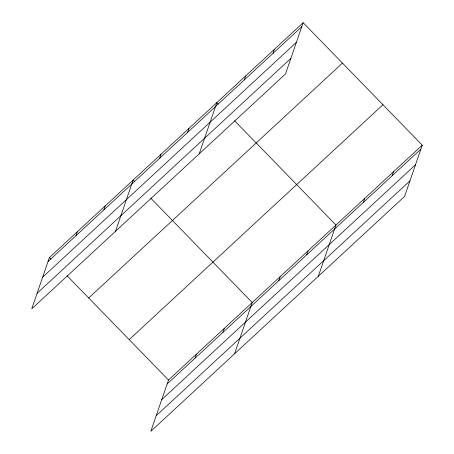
<?xml version="1.0" encoding="UTF-8"?>
<svg xmlns="http://www.w3.org/2000/svg" width="454" height="454" viewBox="0 0 454 454"><rect width="100%" height="100%" fill="white"/><g stroke="black" fill="none" stroke-linecap="round" stroke-linejoin="round"><path stroke-width="0.68" d="M303.164 22.7L49.401 257.577L31.746 308.845L285.509 73.968L303.164 22.7L422.254 145.155L404.599 196.423L150.836 431.3L168.491 380.032L422.254 145.155M75.937 235.734L77.316 231.739M103.853 209.896L105.226 205.9M115.486 231.336L133.141 180.068L134.617 181.583M159.683 158.225L161.056 154.229M187.593 132.386L188.972 128.391M199.232 153.827L216.881 102.559L218.357 104.074M244.269 79.932L245.642 75.937M273.03 53.311L274.403 49.321M195.027 358.189L196.406 354.194M222.942 332.351L224.316 328.361M234.576 353.791L252.231 302.523L150.824 198.25M278.773 280.68L280.146 276.685M306.683 254.842L308.062 250.852M318.322 276.282L335.971 225.014L234.57 120.741M363.359 202.388L364.732 198.392M392.12 175.766L393.493 171.777M48.028 261.566L301.791 26.695M42.653 277.167L296.417 42.296M37.12 293.244L290.883 58.367M88.7 297.989L342.464 63.112M129.191 339.62L382.955 104.743M167.117 384.022L420.881 149.15M161.743 399.628L415.506 164.751M156.21 415.699L409.973 180.823M49.401 257.577L50.871 259.092M67.084 275.76L168.491 380.032"/></g></svg>
